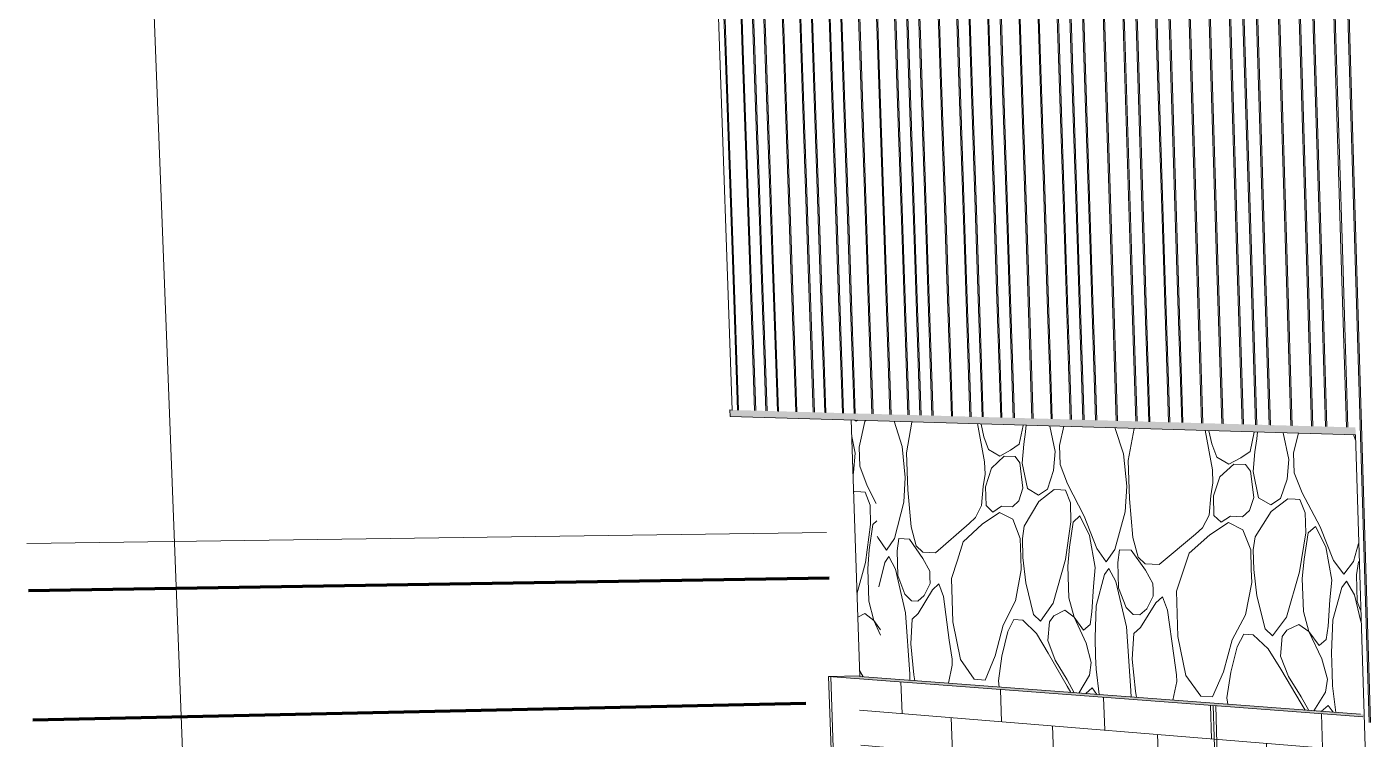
# Model space of a CAD drawing. Header units: inches. Extents: x 5690 to 5695, y -585 to 907.
# Drawn here: x 5692.5285 to 5692.659, y -584.2131 to -584.1436 of the extents above; entities that cross this region are included whole.
import ezdxf

# ---------------------------------------------------------------- set-up
doc = ezdxf.new("R2010")
doc.units = ezdxf.units.IN
doc.header["$MEASUREMENT"] = 0
for name, color, linetype, lineweight in [('A-CLNG', 13, 'Continuous', 13), ('A-DETL', 90, 'Continuous', 9), ('A-WALL-PATT-1', 111, 'Continuous', 9), ('C-TOPO', 7, 'Continuous', 9), ('C-TOPO-MAJR', 7, 'Continuous', 70), ('G-ANNO-SYMB-1', 111, 'Continuous', 9), ('I-WALL', 2, 'Continuous', 13), ('I-WALL-1', 2, 'Continuous', 9), ('S-FNDN', 32, 'Continuous', 13), ('S-FNDN-1', 32, 'Continuous', 9)]:
    doc.layers.add(name, color=color, linetype=linetype, lineweight=lineweight)

# ---------------------------------------------------------------- blocks, each defined once
blk = doc.blocks.new('FP_97-3D View 1 Copy 1 Copy 1')
at = {"layer": 'A-WALL-PATT-1'}
for p, q in [((-4883.85991, -584.144), (-4883.8606, -584.12163)), ((-4883.85978, -584.144), (-4883.86047, -584.12162)), ((-4883.85859, -584.14395), (-4883.85928, -584.12153)), ((-4883.85846, -584.14394), (-4883.85915, -584.12152)), ((-4883.85645, -584.14387), (-4883.85714, -584.12137)), ((-4883.85632, -584.14386), (-4883.85701, -584.12136)), ((-4883.85443, -584.14379), (-4883.85512, -584.12121)), ((-4883.8543, -584.14379), (-4883.85499, -584.1212)), ((-4883.85308, -584.14374), (-4883.85377, -584.12111)), ((-4883.85295, -584.14373), (-4883.85364, -584.1211)), ((-4883.85103, -584.14366), (-4883.85172, -584.12095)), ((-4883.8509, -584.14366), (-4883.85159, -584.12094)), ((-4883.84967, -584.14361), (-4883.85036, -584.12084)), ((-4883.84954, -584.1436), (-4883.85023, -584.12083)), ((-4883.87676, -584.14465), (-4883.87746, -584.12293)), ((-4883.87664, -584.14464), (-4883.87734, -584.12292)), ((-4883.87552, -584.1446), (-4883.87621, -584.12284)), ((-4883.8754, -584.14459), (-4883.87609, -584.12283)), ((-4883.8735, -584.14452), (-4883.8742, -584.12268)), ((-4883.87338, -584.14452), (-4883.87408, -584.12267)), ((-4883.87159, -584.14445), (-4883.87229, -584.12253)), ((-4883.87147, -584.14444), (-4883.87217, -584.12252)), ((-4883.87033, -584.1444), (-4883.87102, -584.12244)), ((-4883.8702, -584.14439), (-4883.8709, -584.12243)), ((-4883.8684, -584.14433), (-4883.86909, -584.12229)), ((-4883.86827, -584.14432), (-4883.86897, -584.12228)), ((-4883.86712, -584.14428), (-4883.86781, -584.12219)), ((-4883.86699, -584.14427), (-4883.86769, -584.12218)), ((-4883.86516, -584.1442), (-4883.86586, -584.12204)), ((-4883.86504, -584.1442), (-4883.86573, -584.12203)), ((-4883.8632, -584.14413), (-4883.86389, -584.12189)), ((-4883.86307, -584.14412), (-4883.86377, -584.12188)), ((-4883.86122, -584.14405), (-4883.86191, -584.12173)), ((-4883.86109, -584.14405), (-4883.86179, -584.12172)), ((-4883.89383, -584.1453), (-4883.89453, -584.12425)), ((-4883.89371, -584.14529), (-4883.89442, -584.12424)), ((-4883.89266, -584.14525), (-4883.89336, -584.12416)), ((-4883.89254, -584.14525), (-4883.89325, -584.12415)), ((-4883.89148, -584.14521), (-4883.89219, -584.12407)), ((-4883.89137, -584.1452), (-4883.89207, -584.12406)), ((-4883.88958, -584.14514), (-4883.89028, -584.12392)), ((-4883.88947, -584.14513), (-4883.89017, -584.12391)), ((-4883.88778, -584.14507), (-4883.88848, -584.12378)), ((-4883.88766, -584.14506), (-4883.88837, -584.12377)), ((-4883.88659, -584.14502), (-4883.88729, -584.12369)), ((-4883.88647, -584.14502), (-4883.88717, -584.12368)), ((-4883.88476, -584.14495), (-4883.88546, -584.12355)), ((-4883.88465, -584.14495), (-4883.88535, -584.12354)), ((-4883.88356, -584.14491), (-4883.88426, -584.12345)), ((-4883.88344, -584.1449), (-4883.88414, -584.12345)), ((-4883.88172, -584.14484), (-4883.88242, -584.12331)), ((-4883.8816, -584.14483), (-4883.8823, -584.1233)), ((-4883.87986, -584.14476), (-4883.88056, -584.12317)), ((-4883.87974, -584.14476), (-4883.88044, -584.12316)), ((-4883.878, -584.14469), (-4883.8787, -584.12303)), ((-4883.87788, -584.14469), (-4883.87858, -584.12302)), ((-4883.91045, -584.14594), (-4883.91116, -584.12553)), ((-4883.91035, -584.14593), (-4883.91105, -584.12552)), ((-4883.90879, -584.14587), (-4883.90949, -584.1254)), ((-4883.90868, -584.14587), (-4883.90938, -584.12539)), ((-4883.90768, -584.14583), (-4883.90839, -584.12531)), ((-4883.90757, -584.14583), (-4883.90828, -584.1253)), ((-4883.90657, -584.14579), (-4883.90728, -584.12523)), ((-4883.90646, -584.14578), (-4883.90717, -584.12522)), ((-4883.90477, -584.14572), (-4883.90548, -584.12509)), ((-4883.90466, -584.14571), (-4883.90537, -584.12508)), ((-4883.90307, -584.14565), (-4883.90377, -584.12496)), ((-4883.90296, -584.14565), (-4883.90366, -584.12495)), ((-4883.90194, -584.14561), (-4883.90264, -584.12487)), ((-4883.90183, -584.14561), (-4883.90253, -584.12486)), ((-4883.90022, -584.14554), (-4883.90092, -584.12474)), ((-4883.90011, -584.14554), (-4883.90081, -584.12473)), ((-4883.89908, -584.1455), (-4883.89978, -584.12465)), ((-4883.89897, -584.1455), (-4883.89967, -584.12464)), ((-4883.89734, -584.14543), (-4883.89804, -584.12452)), ((-4883.89723, -584.14543), (-4883.89793, -584.12451)), ((-4883.89559, -584.14537), (-4883.89629, -584.12438)), ((-4883.89548, -584.14536), (-4883.89618, -584.12437)), ((-4883.85374, -584.1663), (-4883.85443, -584.14379)), ((-4883.85443, -584.14379), (-4883.85443, -584.14379)), ((-4883.85361, -584.1663), (-4883.8543, -584.14379)), ((-4883.8543, -584.14379), (-4883.8543, -584.14379)), ((-4883.85239, -584.1663), (-4883.85308, -584.14374)), ((-4883.85308, -584.14374), (-4883.85308, -584.14374)), ((-4883.85226, -584.1663), (-4883.85295, -584.14373)), ((-4883.85295, -584.14373), (-4883.85295, -584.14373)), ((-4883.85035, -584.1663), (-4883.85103, -584.14366)), ((-4883.85103, -584.14366), (-4883.85103, -584.14366)), ((-4883.85021, -584.1663), (-4883.8509, -584.14366)), ((-4883.8509, -584.14366), (-4883.8509, -584.14366)), ((-4883.84899, -584.1663), (-4883.84967, -584.14361)), ((-4883.84967, -584.14361), (-4883.84967, -584.14361)), ((-4883.84886, -584.1663), (-4883.84954, -584.1436)), ((-4883.84954, -584.1436), (-4883.84954, -584.1436)), ((-4883.88888, -584.16629), (-4883.88958, -584.14514)), ((-4883.88958, -584.14514), (-4883.88958, -584.14514)), ((-4883.88877, -584.16629), (-4883.88947, -584.14513)), ((-4883.88947, -584.14513), (-4883.88947, -584.14513)), ((-4883.88708, -584.16629), (-4883.88778, -584.14507)), ((-4883.88778, -584.14507), (-4883.88778, -584.14507)), ((-4883.88697, -584.16629), (-4883.88766, -584.14506)), ((-4883.88766, -584.14506), (-4883.88766, -584.14506)), ((-4883.88589, -584.16629), (-4883.88659, -584.14502)), ((-4883.88659, -584.14502), (-4883.88659, -584.14502)), ((-4883.88577, -584.16629), (-4883.88647, -584.14502)), ((-4883.88647, -584.14502), (-4883.88647, -584.14502)), ((-4883.88407, -584.16629), (-4883.88476, -584.14495)), ((-4883.88476, -584.14495), (-4883.88476, -584.14495)), ((-4883.88395, -584.16629), (-4883.88465, -584.14495)), ((-4883.88465, -584.14495), (-4883.88465, -584.14495)), ((-4883.88286, -584.16629), (-4883.88356, -584.14491)), ((-4883.88356, -584.14491), (-4883.88356, -584.14491)), ((-4883.88274, -584.16629), (-4883.88344, -584.1449)), ((-4883.88344, -584.1449), (-4883.88344, -584.1449)), ((-4883.88102, -584.16629), (-4883.88172, -584.14484)), ((-4883.88172, -584.14484), (-4883.88172, -584.14484)), ((-4883.8809, -584.16629), (-4883.8816, -584.14483)), ((-4883.8816, -584.14483), (-4883.8816, -584.14483)), ((-4883.87917, -584.16629), (-4883.87986, -584.14476)), ((-4883.87986, -584.14476), (-4883.87986, -584.14476)), ((-4883.87905, -584.16629), (-4883.87974, -584.14476)), ((-4883.87974, -584.14476), (-4883.87974, -584.14476)), ((-4883.8773, -584.16629), (-4883.878, -584.14469)), ((-4883.878, -584.14469), (-4883.878, -584.14469)), ((-4883.87718, -584.16629), (-4883.87788, -584.14469)), ((-4883.87788, -584.14469), (-4883.87788, -584.14469)), ((-4883.87606, -584.16629), (-4883.87676, -584.14465)), ((-4883.87676, -584.14465), (-4883.87676, -584.14465)), ((-4883.87594, -584.16629), (-4883.87664, -584.14464)), ((-4883.87664, -584.14464), (-4883.87664, -584.14464)), ((-4883.87482, -584.16629), (-4883.87552, -584.1446)), ((-4883.87552, -584.1446), (-4883.87552, -584.1446)), ((-4883.8747, -584.16629), (-4883.8754, -584.14459)), ((-4883.8754, -584.14459), (-4883.8754, -584.14459)), ((-4883.87281, -584.16629), (-4883.8735, -584.14452)), ((-4883.8735, -584.14452), (-4883.8735, -584.14452)), ((-4883.87268, -584.16629), (-4883.87338, -584.14452)), ((-4883.87338, -584.14452), (-4883.87338, -584.14452)), ((-4883.8709, -584.1663), (-4883.87159, -584.14445)), ((-4883.87159, -584.14445), (-4883.87159, -584.14445)), ((-4883.87078, -584.1663), (-4883.87147, -584.14444)), ((-4883.87147, -584.14444), (-4883.87147, -584.14444)), ((-4883.86963, -584.1663), (-4883.87033, -584.1444)), ((-4883.87033, -584.1444), (-4883.87033, -584.1444)), ((-4883.86951, -584.1663), (-4883.8702, -584.14439)), ((-4883.8702, -584.14439), (-4883.8702, -584.14439)), ((-4883.8677, -584.1663), (-4883.8684, -584.14433)), ((-4883.8684, -584.14433), (-4883.8684, -584.14433)), ((-4883.86758, -584.1663), (-4883.86827, -584.14432)), ((-4883.86827, -584.14432), (-4883.86827, -584.14432)), ((-4883.86642, -584.1663), (-4883.86712, -584.14428)), ((-4883.86712, -584.14428), (-4883.86712, -584.14428)), ((-4883.8663, -584.1663), (-4883.86699, -584.14427)), ((-4883.86699, -584.14427), (-4883.86699, -584.14427)), ((-4883.86447, -584.1663), (-4883.86516, -584.1442)), ((-4883.86516, -584.1442), (-4883.86516, -584.1442)), ((-4883.86435, -584.1663), (-4883.86504, -584.1442)), ((-4883.86504, -584.1442), (-4883.86504, -584.1442)), ((-4883.86251, -584.1663), (-4883.8632, -584.14413)), ((-4883.8632, -584.14413), (-4883.8632, -584.14413)), ((-4883.86238, -584.1663), (-4883.86307, -584.14412)), ((-4883.86307, -584.14412), (-4883.86307, -584.14412)), ((-4883.86053, -584.1663), (-4883.86122, -584.14405)), ((-4883.86122, -584.14405), (-4883.86122, -584.14405)), ((-4883.8604, -584.1663), (-4883.86109, -584.14405)), ((-4883.86109, -584.14405), (-4883.86109, -584.14405)), ((-4883.85922, -584.1663), (-4883.85991, -584.144)), ((-4883.85991, -584.144), (-4883.85991, -584.144)), ((-4883.85909, -584.1663), (-4883.85978, -584.144)), ((-4883.85978, -584.144), (-4883.85978, -584.144)), ((-4883.8579, -584.1663), (-4883.85859, -584.14395)), ((-4883.85859, -584.14395), (-4883.85859, -584.14395)), ((-4883.85777, -584.1663), (-4883.85846, -584.14394)), ((-4883.85846, -584.14394), (-4883.85846, -584.14394)), ((-4883.85576, -584.1663), (-4883.85645, -584.14387)), ((-4883.85645, -584.14387), (-4883.85645, -584.14387)), ((-4883.85563, -584.1663), (-4883.85632, -584.14386)), ((-4883.85632, -584.14386), (-4883.85632, -584.14386)), ((-4883.90975, -584.16629), (-4883.91045, -584.14594)), ((-4883.91045, -584.14594), (-4883.91045, -584.14594)), ((-4883.90964, -584.16629), (-4883.91035, -584.14593)), ((-4883.91035, -584.14593), (-4883.91035, -584.14593)), ((-4883.90808, -584.16629), (-4883.90879, -584.14587)), ((-4883.90879, -584.14587), (-4883.90879, -584.14587)), ((-4883.90798, -584.16629), (-4883.90868, -584.14587)), ((-4883.90868, -584.14587), (-4883.90868, -584.14587)), ((-4883.90698, -584.16629), (-4883.90768, -584.14583)), ((-4883.90768, -584.14583), (-4883.90768, -584.14583)), ((-4883.90687, -584.16629), (-4883.90757, -584.14583)), ((-4883.90757, -584.14583), (-4883.90757, -584.14583)), ((-4883.90587, -584.16629), (-4883.90657, -584.14579)), ((-4883.90657, -584.14579), (-4883.90657, -584.14579)), ((-4883.90576, -584.16629), (-4883.90646, -584.14578)), ((-4883.90646, -584.14578), (-4883.90646, -584.14578)), ((-4883.90407, -584.16629), (-4883.90477, -584.14572)), ((-4883.90477, -584.14572), (-4883.90477, -584.14572)), ((-4883.90396, -584.16629), (-4883.90466, -584.14571)), ((-4883.90466, -584.14571), (-4883.90466, -584.14571)), ((-4883.90237, -584.16629), (-4883.90307, -584.14565)), ((-4883.90307, -584.14565), (-4883.90307, -584.14565)), ((-4883.90226, -584.16629), (-4883.90296, -584.14565)), ((-4883.90296, -584.14565), (-4883.90296, -584.14565)), ((-4883.90124, -584.16629), (-4883.90194, -584.14561)), ((-4883.90194, -584.14561), (-4883.90194, -584.14561)), ((-4883.90113, -584.16629), (-4883.90183, -584.14561)), ((-4883.90183, -584.14561), (-4883.90183, -584.14561)), ((-4883.89952, -584.16629), (-4883.90022, -584.14554)), ((-4883.90022, -584.14554), (-4883.90022, -584.14554)), ((-4883.89941, -584.16629), (-4883.90011, -584.14554)), ((-4883.90011, -584.14554), (-4883.90011, -584.14554)), ((-4883.89838, -584.16629), (-4883.89908, -584.1455)), ((-4883.89908, -584.1455), (-4883.89908, -584.1455)), ((-4883.89827, -584.16629), (-4883.89897, -584.1455)), ((-4883.89897, -584.1455), (-4883.89897, -584.1455)), ((-4883.89664, -584.16629), (-4883.89734, -584.14543)), ((-4883.89734, -584.14543), (-4883.89734, -584.14543)), ((-4883.89653, -584.16629), (-4883.89723, -584.14543)), ((-4883.89723, -584.14543), (-4883.89723, -584.14543)), ((-4883.89489, -584.16629), (-4883.89559, -584.14537)), ((-4883.89559, -584.14537), (-4883.89559, -584.14537)), ((-4883.89478, -584.16629), (-4883.89548, -584.14536)), ((-4883.89548, -584.14536), (-4883.89548, -584.14536)), ((-4883.89313, -584.16629), (-4883.89383, -584.1453)), ((-4883.89383, -584.1453), (-4883.89383, -584.1453)), ((-4883.89301, -584.16629), (-4883.89371, -584.14529)), ((-4883.89371, -584.14529), (-4883.89371, -584.14529)), ((-4883.89196, -584.16629), (-4883.89266, -584.14525)), ((-4883.89266, -584.14525), (-4883.89266, -584.14525)), ((-4883.89184, -584.16629), (-4883.89254, -584.14525)), ((-4883.89254, -584.14525), (-4883.89254, -584.14525)), ((-4883.89078, -584.16629), (-4883.89148, -584.14521)), ((-4883.89148, -584.14521), (-4883.89148, -584.14521)), ((-4883.89067, -584.16629), (-4883.89137, -584.1452)), ((-4883.89137, -584.1452), (-4883.89137, -584.1452)), ((-4883.90924, -584.18098), (-4883.90975, -584.16629)), ((-4883.90975, -584.16629), (-4883.90975, -584.16629)), ((-4883.90914, -584.18099), (-4883.90964, -584.16629)), ((-4883.90964, -584.16629), (-4883.90964, -584.16629)), ((-4883.90758, -584.18103), (-4883.90808, -584.16629)), ((-4883.90808, -584.16629), (-4883.90808, -584.16629)), ((-4883.90747, -584.18103), (-4883.90798, -584.16629)), ((-4883.90798, -584.16629), (-4883.90798, -584.16629)), ((-4883.90647, -584.18106), (-4883.90698, -584.16629)), ((-4883.90698, -584.16629), (-4883.90698, -584.16629)), ((-4883.90636, -584.18106), (-4883.90687, -584.16629)), ((-4883.90687, -584.16629), (-4883.90687, -584.16629)), ((-4883.90536, -584.18109), (-4883.90587, -584.16629)), ((-4883.90587, -584.16629), (-4883.90587, -584.16629)), ((-4883.90525, -584.1811), (-4883.90576, -584.16629)), ((-4883.90576, -584.16629), (-4883.90576, -584.16629)), ((-4883.90356, -584.18114), (-4883.90407, -584.16629)), ((-4883.90407, -584.16629), (-4883.90407, -584.16629)), ((-4883.90345, -584.18115), (-4883.90396, -584.16629)), ((-4883.90396, -584.16629), (-4883.90396, -584.16629)), ((-4883.90186, -584.18119), (-4883.90237, -584.16629)), ((-4883.90237, -584.16629), (-4883.90237, -584.16629)), ((-4883.90175, -584.18119), (-4883.90226, -584.16629)), ((-4883.90226, -584.16629), (-4883.90226, -584.16629)), ((-4883.90073, -584.18122), (-4883.90124, -584.16629)), ((-4883.90124, -584.16629), (-4883.90124, -584.16629)), ((-4883.90062, -584.18123), (-4883.90113, -584.16629)), ((-4883.90113, -584.16629), (-4883.90113, -584.16629)), ((-4883.89901, -584.18127), (-4883.89952, -584.16629)), ((-4883.89952, -584.16629), (-4883.89952, -584.16629)), ((-4883.8989, -584.18127), (-4883.89941, -584.16629)), ((-4883.89941, -584.16629), (-4883.89941, -584.16629)), ((-4883.89787, -584.1813), (-4883.89838, -584.16629)), ((-4883.89838, -584.16629), (-4883.89838, -584.16629)), ((-4883.89776, -584.18131), (-4883.89827, -584.16629)), ((-4883.89827, -584.16629), (-4883.89827, -584.16629)), ((-4883.89613, -584.18135), (-4883.89664, -584.16629)), ((-4883.89664, -584.16629), (-4883.89664, -584.16629)), ((-4883.89602, -584.18135), (-4883.89653, -584.16629)), ((-4883.89653, -584.16629), (-4883.89653, -584.16629)), ((-4883.89438, -584.1814), (-4883.89489, -584.16629)), ((-4883.89489, -584.16629), (-4883.89489, -584.16629)), ((-4883.89427, -584.1814), (-4883.89478, -584.16629)), ((-4883.89478, -584.16629), (-4883.89478, -584.16629)), ((-4883.89262, -584.18145), (-4883.89313, -584.16629)), ((-4883.89313, -584.16629), (-4883.89313, -584.16629)), ((-4883.89251, -584.18145), (-4883.89301, -584.16629)), ((-4883.89301, -584.16629), (-4883.89301, -584.16629)), ((-4883.89145, -584.18148), (-4883.89196, -584.16629)), ((-4883.89196, -584.16629), (-4883.89196, -584.16629)), ((-4883.89134, -584.18148), (-4883.89184, -584.16629)), ((-4883.89184, -584.16629), (-4883.89184, -584.16629)), ((-4883.89028, -584.18151), (-4883.89078, -584.16629)), ((-4883.89078, -584.16629), (-4883.89078, -584.16629)), ((-4883.89017, -584.18152), (-4883.89067, -584.16629)), ((-4883.89067, -584.16629), (-4883.89067, -584.16629)), ((-4883.88838, -584.18157), (-4883.88888, -584.16629)), ((-4883.88888, -584.16629), (-4883.88888, -584.16629)), ((-4883.88826, -584.18157), (-4883.88877, -584.16629)), ((-4883.88877, -584.16629), (-4883.88877, -584.16629)), ((-4883.88658, -584.18162), (-4883.88708, -584.16629)), ((-4883.88708, -584.16629), (-4883.88708, -584.16629)), ((-4883.88646, -584.18162), (-4883.88697, -584.16629)), ((-4883.88697, -584.16629), (-4883.88697, -584.16629)), ((-4883.88538, -584.18165), (-4883.88589, -584.16629)), ((-4883.88589, -584.16629), (-4883.88589, -584.16629)), ((-4883.88527, -584.18165), (-4883.88577, -584.16629)), ((-4883.88577, -584.16629), (-4883.88577, -584.16629)), ((-4883.88356, -584.1817), (-4883.88407, -584.16629)), ((-4883.88407, -584.16629), (-4883.88407, -584.16629)), ((-4883.88345, -584.18171), (-4883.88395, -584.16629)), ((-4883.88395, -584.16629), (-4883.88395, -584.16629)), ((-4883.88236, -584.18174), (-4883.88286, -584.16629)), ((-4883.88286, -584.16629), (-4883.88286, -584.16629)), ((-4883.88224, -584.18174), (-4883.88274, -584.16629)), ((-4883.88274, -584.16629), (-4883.88274, -584.16629)), ((-4883.88052, -584.18179), (-4883.88102, -584.16629)), ((-4883.88102, -584.16629), (-4883.88102, -584.16629)), ((-4883.8804, -584.18179), (-4883.8809, -584.16629)), ((-4883.8809, -584.16629), (-4883.8809, -584.16629)), ((-4883.87866, -584.18184), (-4883.87917, -584.16629)), ((-4883.87917, -584.16629), (-4883.87917, -584.16629)), ((-4883.87854, -584.18184), (-4883.87905, -584.16629)), ((-4883.87905, -584.16629), (-4883.87905, -584.16629)), ((-4883.8768, -584.18189), (-4883.8773, -584.16629)), ((-4883.8773, -584.16629), (-4883.8773, -584.16629)), ((-4883.87668, -584.18189), (-4883.87718, -584.16629)), ((-4883.87718, -584.16629), (-4883.87718, -584.16629)), ((-4883.87556, -584.18193), (-4883.87606, -584.16629)), ((-4883.87606, -584.16629), (-4883.87606, -584.16629)), ((-4883.87544, -584.18193), (-4883.87594, -584.16629)), ((-4883.87594, -584.16629), (-4883.87594, -584.16629)), ((-4883.87432, -584.18196), (-4883.87482, -584.16629)), ((-4883.87482, -584.16629), (-4883.87482, -584.16629)), ((-4883.8742, -584.18196), (-4883.8747, -584.16629)), ((-4883.8747, -584.16629), (-4883.8747, -584.16629)), ((-4883.8723, -584.18202), (-4883.87281, -584.16629)), ((-4883.87281, -584.16629), (-4883.87281, -584.16629)), ((-4883.87218, -584.18202), (-4883.87268, -584.16629)), ((-4883.87268, -584.16629), (-4883.87268, -584.16629)), ((-4883.8704, -584.18207), (-4883.8709, -584.1663)), ((-4883.8709, -584.1663), (-4883.8709, -584.1663)), ((-4883.87027, -584.18207), (-4883.87078, -584.1663)), ((-4883.87078, -584.1663), (-4883.87078, -584.1663)), ((-4883.86913, -584.18211), (-4883.86963, -584.1663)), ((-4883.86963, -584.1663), (-4883.86963, -584.1663)), ((-4883.86901, -584.18211), (-4883.86951, -584.1663)), ((-4883.86951, -584.1663), (-4883.86951, -584.1663)), ((-4883.8672, -584.18216), (-4883.8677, -584.1663)), ((-4883.8677, -584.1663), (-4883.8677, -584.1663)), ((-4883.86708, -584.18216), (-4883.86758, -584.1663)), ((-4883.86758, -584.1663), (-4883.86758, -584.1663)), ((-4883.86592, -584.1822), (-4883.86642, -584.1663)), ((-4883.86642, -584.1663), (-4883.86642, -584.1663)), ((-4883.8658, -584.1822), (-4883.8663, -584.1663)), ((-4883.8663, -584.1663), (-4883.8663, -584.1663)), ((-4883.86397, -584.18225), (-4883.86447, -584.1663)), ((-4883.86447, -584.1663), (-4883.86447, -584.1663)), ((-4883.86385, -584.18225), (-4883.86435, -584.1663)), ((-4883.86435, -584.1663), (-4883.86435, -584.1663)), ((-4883.86201, -584.1823), (-4883.86251, -584.1663)), ((-4883.86251, -584.1663), (-4883.86251, -584.1663)), ((-4883.86188, -584.18231), (-4883.86238, -584.1663)), ((-4883.86238, -584.1663), (-4883.86238, -584.1663)), ((-4883.86003, -584.18236), (-4883.86053, -584.1663)), ((-4883.86053, -584.1663), (-4883.86053, -584.1663)), ((-4883.8599, -584.18236), (-4883.8604, -584.1663)), ((-4883.8604, -584.1663), (-4883.8604, -584.1663)), ((-4883.85872, -584.1824), (-4883.85922, -584.1663)), ((-4883.85922, -584.1663), (-4883.85922, -584.1663)), ((-4883.85859, -584.1824), (-4883.85909, -584.1663)), ((-4883.85909, -584.1663), (-4883.85909, -584.1663)), ((-4883.8574, -584.18243), (-4883.8579, -584.1663)), ((-4883.8579, -584.1663), (-4883.8579, -584.1663)), ((-4883.85727, -584.18244), (-4883.85777, -584.1663)), ((-4883.85777, -584.1663), (-4883.85777, -584.1663)), ((-4883.85526, -584.18249), (-4883.85576, -584.1663)), ((-4883.85576, -584.1663), (-4883.85576, -584.1663)), ((-4883.85514, -584.1825), (-4883.85563, -584.1663)), ((-4883.85563, -584.1663), (-4883.85563, -584.1663)), ((-4883.85324, -584.18255), (-4883.85374, -584.1663)), ((-4883.85374, -584.1663), (-4883.85374, -584.1663)), ((-4883.85311, -584.18255), (-4883.85361, -584.1663)), ((-4883.85361, -584.1663), (-4883.85361, -584.1663)), ((-4883.8519, -584.18259), (-4883.85239, -584.1663)), ((-4883.85239, -584.1663), (-4883.85239, -584.1663)), ((-4883.85177, -584.18259), (-4883.85226, -584.1663)), ((-4883.85226, -584.1663), (-4883.85226, -584.1663)), ((-4883.84985, -584.18264), (-4883.85035, -584.1663)), ((-4883.85035, -584.1663), (-4883.85035, -584.1663)), ((-4883.84972, -584.18265), (-4883.85021, -584.1663)), ((-4883.85021, -584.1663), (-4883.85021, -584.1663)), ((-4883.8483, -584.18892), (-4883.84899, -584.1663)), ((-4883.84899, -584.1663), (-4883.84899, -584.1663)), ((-4883.84817, -584.18892), (-4883.84886, -584.1663)), ((-4883.84886, -584.1663), (-4883.84886, -584.1663)), ((-4883.84762, -584.21147), (-4883.8483, -584.18892)), ((-4883.8483, -584.18892), (-4883.8483, -584.18892)), ((-4883.84749, -584.21148), (-4883.84817, -584.18892)), ((-4883.84817, -584.18892), (-4883.84817, -584.18892))]:
    blk.add_line(p, q, dxfattribs=at)
blk = doc.blocks.new('FP_99-3D View 1 Copy 1 Copy 1')
at = {"layer": 'A-WALL-PATT-1'}
for p, q in [((-4883.8932, -584.2106), (-4883.8933, -584.20751)), ((-4883.88349, -584.21139), (-4883.8836, -584.20824)), ((-4883.87343, -584.21221), (-4883.87354, -584.20901)), ((-4883.89734, -584.21026), (-4883.84803, -584.21428)), ((-4883.863, -584.21306), (-4883.86311, -584.2098)), ((-4883.88827, -584.21447), (-4883.88839, -584.21099)), ((-4883.85218, -584.21394), (-4883.85228, -584.21062)), ((-4883.87839, -584.21534), (-4883.87851, -584.2118)), ((-4883.86815, -584.21624), (-4883.86827, -584.21263)), ((-4883.89723, -584.21369), (-4883.84792, -584.21801)), ((-4883.89058, -584.21772), (-4883.89069, -584.21426)), ((-4883.85753, -584.21717), (-4883.85764, -584.2135)), ((-4883.88078, -584.21864), (-4883.8809, -584.21512)), ((-4883.87063, -584.2196), (-4883.87075, -584.21601)), ((-4883.89711, -584.21711), (-4883.8478, -584.22175)), ((-4883.89523, -584.22071), (-4883.89534, -584.21728)), ((-4883.88561, -584.22167), (-4883.88572, -584.21818)), ((-4883.86011, -584.22059), (-4883.86022, -584.21693)), ((-4883.84919, -584.22162), (-4883.8493, -584.21789)), ((-4883.87564, -584.22267), (-4883.87575, -584.21912)), ((-4883.897, -584.22053), (-4883.84769, -584.22548)), ((-4883.86531, -584.22371), (-4883.86542, -584.22009)), ((-4883.88793, -584.2249), (-4883.88804, -584.22143)), ((-4883.85459, -584.22478), (-4883.8547, -584.2211)), ((-4883.87805, -584.22596), (-4883.87816, -584.22242)), ((-4883.89688, -584.22395), (-4883.84758, -584.22921)), ((-4883.89262, -584.22783), (-4883.89274, -584.22439)), ((-4883.86781, -584.22705), (-4883.86792, -584.22345)), ((-4883.85719, -584.22818), (-4883.8573, -584.22451)), ((-4883.88292, -584.22893), (-4883.88303, -584.22543)), ((-4883.87286, -584.23007), (-4883.87298, -584.2265)), ((-4883.89676, -584.22737), (-4883.84747, -584.23293)), ((-4883.89488, -584.23099), (-4883.895, -584.22757)), ((-4883.88526, -584.23214), (-4883.88538, -584.22865)), ((-4883.86243, -584.23124), (-4883.86255, -584.22761)), ((-4883.8753, -584.23333), (-4883.87541, -584.22978)), ((-4883.85162, -584.23246), (-4883.85173, -584.22876)), ((-4883.89665, -584.23078), (-4883.84735, -584.23666)), ((-4883.86496, -584.23456), (-4883.86508, -584.23094)), ((-4883.89, -584.23502), (-4883.89011, -584.23156)), ((-4883.85425, -584.23584), (-4883.85436, -584.23215)), ((-4883.88021, -584.23624), (-4883.88032, -584.23273)), ((-4883.89653, -584.2342), (-4883.84724, -584.24038)), ((-4883.89228, -584.23815), (-4883.89239, -584.23472)), ((-4883.87006, -584.23752), (-4883.87018, -584.23394)), ((-4883.88257, -584.23943), (-4883.88269, -584.23593)), ((-4883.85954, -584.23884), (-4883.85965, -584.23519)), ((-4883.89642, -584.23761), (-4883.84713, -584.2441)), ((-4883.87252, -584.24076), (-4883.87263, -584.23719)), ((-4883.84862, -584.24021), (-4883.84873, -584.23649)), ((-4883.88735, -584.24226), (-4883.88747, -584.23879)), ((-4883.86209, -584.24213), (-4883.86221, -584.2385)), ((-4883.87748, -584.24362), (-4883.87759, -584.24009)), ((-4883.85128, -584.24355), (-4883.85139, -584.23986)), ((-4883.8963, -584.24102), (-4883.84701, -584.24782)), ((-4883.86724, -584.24503), (-4883.86735, -584.24144)), ((-4883.88966, -584.24537), (-4883.88977, -584.24192)), ((-4883.85662, -584.24649), (-4883.85674, -584.24284)), ((-4883.87987, -584.24678), (-4883.87998, -584.24327)), ((-4883.89619, -584.24443), (-4883.8469, -584.25154)), ((-4883.89431, -584.2481), (-4883.89442, -584.24468)), ((-4883.86972, -584.24825), (-4883.86983, -584.24467)), ((-4883.88469, -584.24955), (-4883.8848, -584.24607)), ((-4883.8592, -584.24976), (-4883.85931, -584.24612)), ((-4883.89607, -584.24784), (-4883.84679, -584.25525)), ((-4883.87472, -584.25105), (-4883.87484, -584.24751)), ((-4883.84828, -584.25134), (-4883.8484, -584.24763)), ((-4883.88701, -584.25265), (-4883.88713, -584.24918)), ((-4883.86439, -584.2526), (-4883.86451, -584.249)), ((-4883.87713, -584.25419), (-4883.87725, -584.25067)), ((-4883.85368, -584.25422), (-4883.85379, -584.25054)), ((-4883.89596, -584.25124), (-4883.84668, -584.25897)), ((-4883.8917, -584.25532), (-4883.89182, -584.25189)), ((-4883.882, -584.2569), (-4883.88212, -584.25341)), ((-4883.8669, -584.2558), (-4883.86701, -584.25221)), ((-4883.89584, -584.25465), (-4883.84656, -584.26268)), ((-4883.85628, -584.25746), (-4883.8564, -584.25381)), ((-4883.89396, -584.25835), (-4883.89408, -584.25494)), ((-4883.87195, -584.25854), (-4883.87206, -584.25499)), ((-4883.88435, -584.25998), (-4883.88446, -584.2565)), ((-4883.86153, -584.26024), (-4883.86164, -584.25662)), ((-4883.89573, -584.25805), (-4883.84645, -584.26639)), ((-4883.87438, -584.26166), (-4883.8745, -584.25813)), ((-4883.85071, -584.262), (-4883.85083, -584.25832)), ((-4883.88908, -584.2626), (-4883.8892, -584.25916)), ((-4883.86405, -584.26341), (-4883.86417, -584.25981)), ((-4883.87929, -584.26431), (-4883.87941, -584.26081)), ((-4883.89561, -584.26145), (-4883.84634, -584.27009)), ((-4883.89136, -584.2656), (-4883.89148, -584.26218)), ((-4883.86915, -584.26609), (-4883.86927, -584.26253)), ((-4883.85334, -584.26522), (-4883.85345, -584.26155)), ((-4883.88166, -584.26736), (-4883.88177, -584.26388)), ((-4883.8955, -584.26485), (-4883.84623, -584.2738)), ((-4883.85863, -584.26794), (-4883.85875, -584.26431)), ((-4883.88644, -584.26993), (-4883.88655, -584.26648)), ((-4883.87161, -584.26919), (-4883.87172, -584.26564)), ((-4883.84772, -584.26985), (-4883.84783, -584.26615)), ((-4883.86119, -584.27108), (-4883.8613, -584.26747)), ((-4883.89539, -584.26825), (-4883.84612, -584.2775)), ((-4883.87656, -584.27178), (-4883.87668, -584.26827)), ((-4883.88874, -584.27291), (-4883.88885, -584.26948)), ((-4883.86633, -584.27371), (-4883.86644, -584.27013)), ((-4883.85038, -584.27305), (-4883.85049, -584.26937)), ((-4883.89527, -584.27164), (-4883.846, -584.2812)), ((-4883.87895, -584.27481), (-4883.87907, -584.27131)), ((-4883.89339, -584.27539), (-4883.8935, -584.27199)), ((-4883.85572, -584.2757), (-4883.85583, -584.27205)), ((-4883.88377, -584.27732), (-4883.88389, -584.27385)), ((-4883.86881, -584.27678), (-4883.86892, -584.27322)), ((-4883.89516, -584.27504), (-4883.84448, -584.28519)), ((-4883.8583, -584.27882), (-4883.85841, -584.27519)), ((-4883.8861, -584.28028), (-4883.88621, -584.27683)), ((-4883.87381, -584.27931), (-4883.87393, -584.27579)), ((-4883.86349, -584.28138), (-4883.8636, -584.27779)), ((-4883.84738, -584.28094), (-4883.8475, -584.27724)), ((-4883.89504, -584.27843), (-4883.84437, -584.28889)), ((-4883.89079, -584.2827), (-4883.8909, -584.27929)), ((-4883.87622, -584.28232), (-4883.87634, -584.27881)), ((-4883.85278, -584.28352), (-4883.85289, -584.27987)), ((-4883.89493, -584.28182), (-4883.84426, -584.2926)), ((-4883.88109, -584.28477), (-4883.8812, -584.28129)), ((-4883.86599, -584.28443), (-4883.8661, -584.28086)), ((-4883.89305, -584.2856), (-4883.89316, -584.2822)), ((-4883.87104, -584.2869), (-4883.87115, -584.28336)), ((-4883.85538, -584.28662), (-4883.85549, -584.28298)), ((-4883.88343, -584.2877), (-4883.88355, -584.28424)), ((-4883.89481, -584.28521), (-4883.84415, -584.2963)), ((-4883.86062, -584.28912), (-4883.86073, -584.28551)), ((-4883.88822, -584.2886), (-4883.88828, -584.28664)), ((-4883.87347, -584.28988), (-4883.87359, -584.28636)), ((-4883.86315, -584.29214), (-4883.86326, -584.28856)), ((-4883.84981, -584.29142), (-4883.84993, -584.28775)), ((-4883.87838, -584.29227), (-4883.8785, -584.28878)), ((-4883.86824, -584.29455), (-4883.86836, -584.291)), ((-4883.85244, -584.29448), (-4883.85255, -584.29083)), ((-4883.8823, -584.29139), (-4883.84403, -584.3)), ((-4883.88085, -584.29208), (-4883.88086, -584.29171)), ((-4883.85773, -584.29692), (-4883.85784, -584.2933)), ((-4883.87073, -584.29645), (-4883.87081, -584.29398)), ((-4883.86028, -584.29992), (-4883.8604, -584.29632)), ((-4883.84682, -584.29937), (-4883.84694, -584.29569)), ((-4883.84948, -584.30241), (-4883.84959, -584.29875)), ((-4883.86333, -584.29921), (-4883.84392, -584.3037)), ((-4883.85489, -584.30256), (-4883.85493, -584.30115))]:
    blk.add_line(p, q, dxfattribs=at)
blk = doc.blocks.new('FP_105-3D View 1 Copy 1 Copy 1')
at = {"layer": 'A-WALL-PATT-1'}
for p, q in [((-4883.89397, -584.18206), (-4883.89319, -584.18453)), ((-4883.89223, -584.18215), (-4883.89275, -584.18515)), ((-4883.89213, -584.18211), (-4883.89223, -584.18215)), ((-4883.88582, -584.18229), (-4883.88514, -584.18602)), ((-4883.88522, -584.18358), (-4883.88548, -584.18235)), ((-4883.88139, -584.18247), (-4883.88176, -584.1843)), ((-4883.88115, -584.18309), (-4883.8811, -584.18243)), ((-4883.87878, -584.18254), (-4883.87826, -584.18503)), ((-4883.87784, -584.18443), (-4883.8774, -584.18254)), ((-4883.87245, -584.18268), (-4883.87161, -584.18525)), ((-4883.87056, -584.18278), (-4883.87114, -584.1859)), ((-4883.87045, -584.18274), (-4883.87056, -584.18278)), ((-4883.86363, -584.18294), (-4883.86291, -584.18682)), ((-4883.88476, -584.18481), (-4883.88522, -584.18358)), ((-4883.88176, -584.1843), (-4883.88261, -584.18488)), ((-4883.88133, -584.18431), (-4883.88115, -584.18309)), ((-4883.86299, -584.18428), (-4883.86326, -584.183)), ((-4883.86249, -584.18556), (-4883.86299, -584.18428)), ((-4883.85884, -584.18313), (-4883.85925, -584.18503)), ((-4883.85878, -584.18505), (-4883.85858, -584.18377)), ((-4883.85858, -584.18377), (-4883.85852, -584.18309)), ((-4883.85601, -584.18321), (-4883.85546, -584.1858)), ((-4883.855, -584.18517), (-4883.85451, -584.18321)), ((-4883.84915, -584.18336), (-4883.84897, -584.1839)), ((-4883.89319, -584.18453), (-4883.89288, -584.18755)), ((-4883.89275, -584.18515), (-4883.89263, -584.18876)), ((-4883.88366, -584.18546), (-4883.88476, -584.18481)), ((-4883.88323, -584.18548), (-4883.88448, -584.18665)), ((-4883.88261, -584.18488), (-4883.88366, -584.18546)), ((-4883.88216, -584.18551), (-4883.88323, -584.18548)), ((-4883.8817, -584.18614), (-4883.88216, -584.18551)), ((-4883.88149, -584.18615), (-4883.88133, -584.18431)), ((-4883.87826, -584.18503), (-4883.87842, -584.18688)), ((-4883.87778, -584.18628), (-4883.87784, -584.18443)), ((-4883.87161, -584.18526), (-4883.87128, -584.18839)), ((-4883.86131, -584.18624), (-4883.86249, -584.18556)), ((-4883.85925, -584.18503), (-4883.86016, -584.18564)), ((-4883.85895, -584.18696), (-4883.85878, -584.18505)), ((-4883.85494, -584.1871), (-4883.855, -584.18517)), ((-4883.88514, -584.18602), (-4883.8851, -584.18724)), ((-4883.88448, -584.18665), (-4883.88506, -584.18846)), ((-4883.88141, -584.18861), (-4883.8817, -584.18614)), ((-4883.88097, -584.18863), (-4883.88149, -584.18615)), ((-4883.87842, -584.18688), (-4883.87901, -584.18871)), ((-4883.87706, -584.18817), (-4883.87778, -584.18628)), ((-4883.87114, -584.1859), (-4883.87102, -584.18965)), ((-4883.86291, -584.18682), (-4883.86287, -584.18809)), ((-4883.86084, -584.18625), (-4883.8622, -584.18748)), ((-4883.86016, -584.18564), (-4883.86131, -584.18624)), ((-4883.85968, -584.18629), (-4883.86084, -584.18625)), ((-4883.85919, -584.18695), (-4883.85968, -584.18629)), ((-4883.85546, -584.1858), (-4883.85563, -584.18772)), ((-4883.89288, -584.18755), (-4883.89301, -584.18995)), ((-4883.8851, -584.18724), (-4883.88528, -584.18845)), ((-4883.87542, -584.19133), (-4883.87706, -584.18817)), ((-4883.86287, -584.18809), (-4883.86306, -584.18935)), ((-4883.8622, -584.18748), (-4883.86283, -584.18936)), ((-4883.85887, -584.18952), (-4883.85919, -584.18695)), ((-4883.85841, -584.18954), (-4883.85895, -584.18696)), ((-4883.85563, -584.18772), (-4883.85628, -584.18962)), ((-4883.85417, -584.18906), (-4883.85494, -584.1871)), ((-4883.89263, -584.18876), (-4883.8923, -584.19238)), ((-4883.88528, -584.18845), (-4883.88543, -584.19028)), ((-4883.88506, -584.18846), (-4883.885, -584.19029)), ((-4883.8818, -584.18982), (-4883.88141, -584.18861)), ((-4883.87987, -584.18929), (-4883.88097, -584.18863)), ((-4883.87901, -584.18871), (-4883.87987, -584.18929)), ((-4883.87985, -584.1899), (-4883.87836, -584.18873)), ((-4883.8777, -584.18876), (-4883.87836, -584.18873)), ((-4883.87726, -584.18878), (-4883.8777, -584.18876)), ((-4883.87678, -584.19003), (-4883.87726, -584.18878)), ((-4883.87128, -584.18839), (-4883.87143, -584.19089)), ((-4883.86306, -584.18935), (-4883.86324, -584.19124)), ((-4883.86283, -584.18936), (-4883.86277, -584.19126)), ((-4883.8593, -584.19078), (-4883.85887, -584.18952)), ((-4883.8524, -584.19236), (-4883.85417, -584.18906)), ((-4883.89301, -584.18995), (-4883.89392, -584.1935)), ((-4883.88543, -584.19028), (-4883.88603, -584.19147)), ((-4883.885, -584.19029), (-4883.88434, -584.19093)), ((-4883.88434, -584.19093), (-4883.8835, -584.19036)), ((-4883.8835, -584.19036), (-4883.88243, -584.19041)), ((-4883.88243, -584.19041), (-4883.8818, -584.18982)), ((-4883.88129, -584.1923), (-4883.87985, -584.1899)), ((-4883.87672, -584.19189), (-4883.87678, -584.19003)), ((-4883.87102, -584.18965), (-4883.87067, -584.19342)), ((-4883.85998, -584.19138), (-4883.8593, -584.19078)), ((-4883.85721, -584.19022), (-4883.85841, -584.18954)), ((-4883.85628, -584.18962), (-4883.85721, -584.19022)), ((-4883.85719, -584.19087), (-4883.85557, -584.18965)), ((-4883.85486, -584.18968), (-4883.85557, -584.18965)), ((-4883.85439, -584.1897), (-4883.85486, -584.18968)), ((-4883.85387, -584.19101), (-4883.85439, -584.1897)), ((-4883.88665, -584.19204), (-4883.88993, -584.19491)), ((-4883.88722, -584.19384), (-4883.88537, -584.1921)), ((-4883.88603, -584.19147), (-4883.88665, -584.19204)), ((-4883.88537, -584.1921), (-4883.8837, -584.19096)), ((-4883.8837, -584.19096), (-4883.88239, -584.19163)), ((-4883.88239, -584.19163), (-4883.88168, -584.1935)), ((-4883.87672, -584.19189), (-4883.87726, -584.19557)), ((-4883.87686, -584.19436), (-4883.8765, -584.1919)), ((-4883.8765, -584.1919), (-4883.87586, -584.19131)), ((-4883.87586, -584.19131), (-4883.87491, -584.19321)), ((-4883.87421, -584.19449), (-4883.87542, -584.19133)), ((-4883.87143, -584.19089), (-4883.87243, -584.19458)), ((-4883.86324, -584.19124), (-4883.86389, -584.19248)), ((-4883.86318, -584.19314), (-4883.86136, -584.19196)), ((-4883.86277, -584.19126), (-4883.86206, -584.19193)), ((-4883.86206, -584.19193), (-4883.86115, -584.19133)), ((-4883.86136, -584.19196), (-4883.85995, -584.19266)), ((-4883.86115, -584.19133), (-4883.85998, -584.19138)), ((-4883.85876, -584.19335), (-4883.85719, -584.19087)), ((-4883.85381, -584.19294), (-4883.85387, -584.19101)), ((-4883.89557, -584.19342), (-4883.89562, -584.19329)), ((-4883.89471, -584.19466), (-4883.89557, -584.19342)), ((-4883.8923, -584.19238), (-4883.89183, -584.19421)), ((-4883.88146, -584.19351), (-4883.88129, -584.1923)), ((-4883.87491, -584.19322), (-4883.87437, -584.19634)), ((-4883.87067, -584.19342), (-4883.87016, -584.19532)), ((-4883.86456, -584.19308), (-4883.86811, -584.19605)), ((-4883.86519, -584.19494), (-4883.86318, -584.19314)), ((-4883.86389, -584.19248), (-4883.86456, -584.19308)), ((-4883.85995, -584.19266), (-4883.85918, -584.19461)), ((-4883.85895, -584.19462), (-4883.85876, -584.19335)), ((-4883.85381, -584.19294), (-4883.85441, -584.19677)), ((-4883.85397, -584.19551), (-4883.85357, -584.19295)), ((-4883.85357, -584.19295), (-4883.85288, -584.19234)), ((-4883.85288, -584.19234), (-4883.85186, -584.19432)), ((-4883.8511, -584.19565), (-4883.8524, -584.19236)), ((-4883.89392, -584.1935), (-4883.89471, -584.19466)), ((-4883.89368, -584.19471), (-4883.89351, -584.19352)), ((-4883.8936, -584.19711), (-4883.89368, -584.19471)), ((-4883.89351, -584.19352), (-4883.89247, -584.19357)), ((-4883.89247, -584.19357), (-4883.89116, -584.19545)), ((-4883.89183, -584.19421), (-4883.89118, -584.19484)), ((-4883.8878, -584.19563), (-4883.88722, -584.19384)), ((-4883.88168, -584.1935), (-4883.88162, -584.19534)), ((-4883.8814, -584.19536), (-4883.88146, -584.19351)), ((-4883.87702, -584.1962), (-4883.87686, -584.19436)), ((-4883.87328, -584.19578), (-4883.87421, -584.19449)), ((-4883.87243, -584.19458), (-4883.87328, -584.19578)), ((-4883.87216, -584.19584), (-4883.87198, -584.1946)), ((-4883.87198, -584.1946), (-4883.87086, -584.19466)), ((-4883.87086, -584.19466), (-4883.86945, -584.19661)), ((-4883.85918, -584.19461), (-4883.85913, -584.19652)), ((-4883.85889, -584.19653), (-4883.85895, -584.19462)), ((-4883.85186, -584.19432), (-4883.85128, -584.19758)), ((-4883.84867, -584.19399), (-4883.84917, -584.19575)), ((-4883.89488, -584.19585), (-4883.89546, -584.19821)), ((-4883.89448, -584.19527), (-4883.89488, -584.19585)), ((-4883.89382, -584.1965), (-4883.89448, -584.19527)), ((-4883.88993, -584.19491), (-4883.89118, -584.19484)), ((-4883.89116, -584.19545), (-4883.89049, -584.19669)), ((-4883.88837, -584.19741), (-4883.8878, -584.19563)), ((-4883.88162, -584.19534), (-4883.88158, -584.19657)), ((-4883.88111, -584.19782), (-4883.8814, -584.19535)), ((-4883.87726, -584.19557), (-4883.87844, -584.19982)), ((-4883.87208, -584.19833), (-4883.87216, -584.19584)), ((-4883.87016, -584.19532), (-4883.86947, -584.19598)), ((-4883.86811, -584.19605), (-4883.86947, -584.19598)), ((-4883.86581, -584.1968), (-4883.86519, -584.19494)), ((-4883.85415, -584.19742), (-4883.85397, -584.19551)), ((-4883.85009, -584.19699), (-4883.8511, -584.19565)), ((-4883.84917, -584.19575), (-4883.85009, -584.19699)), ((-4883.84888, -584.19706), (-4883.84868, -584.19577)), ((-4883.84868, -584.19577), (-4883.84861, -584.19577)), ((-4883.89285, -584.20075), (-4883.89382, -584.1965)), ((-4883.89291, -584.19895), (-4883.8936, -584.19711)), ((-4883.89049, -584.19669), (-4883.89047, -584.19729)), ((-4883.89047, -584.19729), (-4883.89045, -584.19789)), ((-4883.88158, -584.19657), (-4883.88213, -584.1996)), ((-4883.87692, -584.19929), (-4883.87702, -584.1962)), ((-4883.87437, -584.19634), (-4883.87453, -584.1982)), ((-4883.87346, -584.19701), (-4883.87425, -584.20007)), ((-4883.87304, -584.19642), (-4883.87346, -584.19701)), ((-4883.87233, -584.1977), (-4883.87304, -584.19642)), ((-4883.86945, -584.19661), (-4883.86873, -584.1979)), ((-4883.86644, -584.19865), (-4883.86581, -584.1968)), ((-4883.85913, -584.19652), (-4883.85909, -584.1978)), ((-4883.85858, -584.1991), (-4883.85889, -584.19653)), ((-4883.85441, -584.19677), (-4883.85569, -584.20118)), ((-4883.84881, -584.19966), (-4883.84888, -584.19706)), ((-4883.89161, -584.20083), (-4883.89023, -584.19851)), ((-4883.89045, -584.19789), (-4883.89104, -584.19906)), ((-4883.89022, -584.19851), (-4883.88962, -584.19794)), ((-4883.88962, -584.19794), (-4883.88916, -584.19918)), ((-4883.88823, -584.20165), (-4883.88837, -584.19741)), ((-4883.88111, -584.19782), (-4883.88036, -584.20093)), ((-4883.88036, -584.20093), (-4883.88111, -584.19782)), ((-4883.87453, -584.1982), (-4883.87468, -584.20067)), ((-4883.87129, -584.20212), (-4883.87233, -584.1977)), ((-4883.87135, -584.20025), (-4883.87208, -584.19833)), ((-4883.86873, -584.1979), (-4883.86871, -584.19853)), ((-4883.86871, -584.19853), (-4883.86869, -584.19915)), ((-4883.85909, -584.1978), (-4883.85969, -584.20095)), ((-4883.85405, -584.20064), (-4883.85415, -584.19742)), ((-4883.85128, -584.19758), (-4883.85146, -584.1995)), ((-4883.8503, -584.19828), (-4883.85116, -584.20146)), ((-4883.84983, -584.19766), (-4883.8503, -584.19828)), ((-4883.84907, -584.19899), (-4883.84983, -584.19766)), ((-4883.89227, -584.19959), (-4883.89291, -584.19895)), ((-4883.89165, -584.19963), (-4883.89227, -584.19959)), ((-4883.89104, -584.19906), (-4883.89165, -584.19963)), ((-4883.88916, -584.19918), (-4883.88859, -584.20344)), ((-4883.88213, -584.1996), (-4883.88334, -584.20196)), ((-4883.87968, -584.20159), (-4883.87844, -584.19982)), ((-4883.87642, -584.20118), (-4883.87692, -584.19929)), ((-4883.86995, -584.2022), (-4883.86844, -584.19979)), ((-4883.86869, -584.19915), (-4883.86933, -584.20037)), ((-4883.86844, -584.19979), (-4883.86778, -584.19921)), ((-4883.86778, -584.19921), (-4883.86729, -584.20049)), ((-4883.8663, -584.20306), (-4883.86644, -584.19865)), ((-4883.85858, -584.1991), (-4883.85777, -584.20234)), ((-4883.85777, -584.20234), (-4883.85858, -584.1991)), ((-4883.85146, -584.1995), (-4883.85162, -584.20207)), ((-4883.84844, -584.20162), (-4883.84907, -584.19899)), ((-4883.84847, -584.20051), (-4883.84881, -584.19966)), ((-4883.89245, -584.20676), (-4883.89285, -584.20075)), ((-4883.89221, -584.20139), (-4883.89161, -584.20083)), ((-4883.88036, -584.20093), (-4883.87968, -584.20159)), ((-4883.87881, -584.20164), (-4883.8784, -584.20105)), ((-4883.8784, -584.20105), (-4883.87732, -584.2005)), ((-4883.87732, -584.2005), (-4883.87642, -584.20118)), ((-4883.8755, -584.20247), (-4883.87642, -584.20118)), ((-4883.87642, -584.20118), (-4883.87524, -584.20372)), ((-4883.87468, -584.20067), (-4883.87486, -584.20189)), ((-4883.87425, -584.20007), (-4883.87437, -584.20316)), ((-4883.87066, -584.20091), (-4883.87135, -584.20025)), ((-4883.86999, -584.20095), (-4883.87066, -584.20091)), ((-4883.86933, -584.20037), (-4883.86999, -584.20095)), ((-4883.86729, -584.20049), (-4883.8667, -584.20492)), ((-4883.85969, -584.20095), (-4883.86101, -584.2034)), ((-4883.85705, -584.20302), (-4883.85569, -584.20119)), ((-4883.85351, -584.2026), (-4883.85405, -584.20064)), ((-4883.89234, -584.20378), (-4883.89221, -584.20139)), ((-4883.88748, -584.20533), (-4883.88823, -584.20165)), ((-4883.88334, -584.20196), (-4883.8841, -584.20496)), ((-4883.88289, -584.2026), (-4883.88228, -584.20142)), ((-4883.88228, -584.20142), (-4883.88142, -584.20148)), ((-4883.88142, -584.20148), (-4883.88008, -584.20279)), ((-4883.87897, -584.20347), (-4883.87881, -584.20164)), ((-4883.87486, -584.20189), (-4883.8755, -584.20247)), ((-4883.87087, -584.20837), (-4883.87129, -584.20211)), ((-4883.8706, -584.20279), (-4883.86995, -584.2022)), ((-4883.85777, -584.20234), (-4883.85705, -584.20302)), ((-4883.85611, -584.20308), (-4883.85565, -584.20247)), ((-4883.85565, -584.20247), (-4883.85449, -584.2019)), ((-4883.85449, -584.2019), (-4883.85351, -584.2026)), ((-4883.85162, -584.20207), (-4883.85182, -584.20335)), ((-4883.85116, -584.20146), (-4883.8513, -584.20467)), ((-4883.89203, -584.2068), (-4883.89234, -584.20378)), ((-4883.88859, -584.20344), (-4883.88832, -584.20527)), ((-4883.88345, -584.205), (-4883.88289, -584.2026)), ((-4883.88008, -584.20279), (-4883.87893, -584.20471)), ((-4883.87826, -584.20537), (-4883.87897, -584.20347)), ((-4883.87524, -584.20372), (-4883.87474, -584.20561)), ((-4883.87437, -584.20316), (-4883.87431, -584.20502)), ((-4883.87075, -584.20527), (-4883.8706, -584.20279)), ((-4883.8655, -584.20689), (-4883.8663, -584.20306)), ((-4883.86101, -584.2034), (-4883.86183, -584.20651)), ((-4883.86052, -584.20407), (-4883.85986, -584.20284)), ((-4883.85986, -584.20284), (-4883.85893, -584.2029)), ((-4883.85893, -584.2029), (-4883.85748, -584.20427)), ((-4883.85628, -584.20499), (-4883.85611, -584.20308)), ((-4883.85252, -584.20395), (-4883.85351, -584.2026)), ((-4883.85351, -584.2026), (-4883.85224, -584.20525)), ((-4883.85182, -584.20335), (-4883.85252, -584.20395)), ((-4883.8841, -584.20496), (-4883.88508, -584.20732)), ((-4883.8838, -584.20741), (-4883.88345, -584.205)), ((-4883.87893, -584.2047), (-4883.87708, -584.20791)), ((-4883.87431, -584.20502), (-4883.87427, -584.20626)), ((-4883.8667, -584.20492), (-4883.86641, -584.20682)), ((-4883.86114, -584.20656), (-4883.86052, -584.20407)), ((-4883.85748, -584.20427), (-4883.85624, -584.20627)), ((-4883.85551, -584.20696), (-4883.85628, -584.20499)), ((-4883.8513, -584.20467), (-4883.85124, -584.20661)), ((-4883.8883, -584.20587), (-4883.88866, -584.20764)), ((-4883.88832, -584.20527), (-4883.8883, -584.20587)), ((-4883.88615, -584.20724), (-4883.88748, -584.20533)), ((-4883.8771, -584.20729), (-4883.87826, -584.20537)), ((-4883.87474, -584.20561), (-4883.87492, -584.20684)), ((-4883.87427, -584.20626), (-4883.87398, -584.20874)), ((-4883.87042, -584.20841), (-4883.87075, -584.20527)), ((-4883.85624, -584.20627), (-4883.85425, -584.20961)), ((-4883.85224, -584.20526), (-4883.8517, -584.20722)), ((-4883.89243, -584.20735), (-4883.89245, -584.20677)), ((-4883.89194, -584.20739), (-4883.89203, -584.2068)), ((-4883.88508, -584.20732), (-4883.88615, -584.20724)), ((-4883.88371, -584.20801), (-4883.8838, -584.20741)), ((-4883.87641, -584.20856), (-4883.8771, -584.20729)), ((-4883.87492, -584.20684), (-4883.87595, -584.20859)), ((-4883.86639, -584.20745), (-4883.86678, -584.20928)), ((-4883.86641, -584.20682), (-4883.86639, -584.20745)), ((-4883.86406, -584.20888), (-4883.8655, -584.20689)), ((-4883.86183, -584.20651), (-4883.86291, -584.20896)), ((-4883.86152, -584.20907), (-4883.86114, -584.20656)), ((-4883.85427, -584.20897), (-4883.85551, -584.20696)), ((-4883.8517, -584.20722), (-4883.8519, -584.2085)), ((-4883.85124, -584.20661), (-4883.8512, -584.2079)), ((-4883.87708, -584.20791), (-4883.87674, -584.20853)), ((-4883.87528, -584.20864), (-4883.87466, -584.20809)), ((-4883.87466, -584.20809), (-4883.87421, -584.20872)), ((-4883.87085, -584.20898), (-4883.87087, -584.20837)), ((-4883.87033, -584.20902), (-4883.87042, -584.20841)), ((-4883.86291, -584.20896), (-4883.86406, -584.20888)), ((-4883.86143, -584.20969), (-4883.86152, -584.20907)), ((-4883.85353, -584.21028), (-4883.85427, -584.20897)), ((-4883.8519, -584.2085), (-4883.85303, -584.21032)), ((-4883.8512, -584.2079), (-4883.85089, -584.21048)), ((-4883.85425, -584.20961), (-4883.85388, -584.21026)), ((-4883.8523, -584.21038), (-4883.85162, -584.2098)), ((-4883.85162, -584.2098), (-4883.85114, -584.21046))]:
    blk.add_line(p, q, dxfattribs=at)
blk = doc.blocks.new('FP_106-3D View 1 Copy 1 Copy 1')
at = {"layer": 'A-WALL-PATT-1'}
for p, q in [((-4883.89767, -584.18207), (-4883.8978, -584.18195)), ((-4883.89754, -584.18195), (-4883.89767, -584.18207)), ((-4883.89737, -584.18458), (-4883.89681, -584.1821)), ((-4883.89681, -584.1821), (-4883.89677, -584.18198)), ((-4883.89811, -584.18354), (-4883.89777, -584.18519)), ((-4883.89777, -584.18519), (-4883.89792, -584.18706)), ((-4883.8973, -584.18646), (-4883.89737, -584.18458)), ((-4883.8966, -584.18836), (-4883.8973, -584.18646)), ((-4883.89792, -584.18706), (-4883.89798, -584.18725)), ((-4883.89793, -584.18898), (-4883.89786, -584.18893)), ((-4883.89722, -584.18896), (-4883.89786, -584.18893)), ((-4883.89679, -584.18898), (-4883.89722, -584.18896)), ((-4883.89632, -584.19025), (-4883.89679, -584.18898)), ((-4883.89573, -584.19009), (-4883.8966, -584.18836)), ((-4883.89626, -584.19213), (-4883.89632, -584.19025)), ((-4883.89626, -584.19213), (-4883.89677, -584.19585)), ((-4883.89604, -584.19214), (-4883.89567, -584.19178)), ((-4883.89639, -584.19462), (-4883.89604, -584.19214)), ((-4883.89654, -584.19648), (-4883.89639, -584.19462)), ((-4883.89677, -584.19584), (-4883.89759, -584.19893)), ((-4883.89643, -584.19961), (-4883.89654, -584.19648)), ((-4883.89594, -584.20151), (-4883.89643, -584.19961)), ((-4883.89751, -584.2012), (-4883.89682, -584.20083)), ((-4883.89682, -584.20083), (-4883.89594, -584.20151)), ((-4883.89531, -584.20242), (-4883.89594, -584.20151)), ((-4883.89594, -584.20151), (-4883.8953, -584.20294)), ((-4883.89699, -584.20701), (-4883.89734, -584.2064)), ((-4883.89732, -584.20697), (-4883.89731, -584.20698))]:
    blk.add_line(p, q, dxfattribs=at)

msp = doc.modelspace()

# ---------------------------------------------------------------- hatches: boundary and pattern name
at = {"layer": 'A-CLNG'}
msp.add_hatch(color=256, dxfattribs=at).paths.add_polyline_path([(5692.65816, -584.18338), (5692.65814, -584.18267), (5692.59713, -584.18096), (5692.59715, -584.1816), (5692.65814, -584.18337)], flags=0)
at = {"layer": 'S-FNDN'}
for points in [[(5692.60967, -584.2072), (5692.61196, -584.20715), (5692.60979, -584.20697), (5692.60979, -584.20691), (5692.60719, -584.20701), (5692.60902, -584.20715)], [(5692.65898, -584.21093), (5692.65895, -584.21069), (5692.61196, -584.20715), (5692.60967, -584.2072), (5692.65813, -584.21087)]]:
    msp.add_hatch(color=256, dxfattribs=at).paths.add_polyline_path(points, flags=0)

# ---------------------------------------------------------------- linework, layer by layer
at = {"layer": 'A-CLNG'}
for p, q in [((5692.59713, -584.18096), (5692.59734, -584.18097)), ((5692.59715, -584.1816), (5692.59713, -584.18096)), ((5692.65816, -584.18338), (5692.59715, -584.1816))]:
    msp.add_line(p, q, dxfattribs=at)
at = {"layer": 'A-DETL'}
for p, q in [((5692.60697, -584.20699), (5692.60959, -584.28434)), ((5692.64426, -584.20982), (5692.6471, -584.30064)), ((5692.64451, -584.20983), (5692.64735, -584.30074))]:
    msp.add_line(p, q, dxfattribs=at)
at = {"layer": 'C-TOPO'}
msp.add_line((5692.60653, -584.19293), (5692.52853, -584.19399), dxfattribs=at)
at = {"layer": 'C-TOPO-MAJR'}
for p, q in [((5692.60681, -584.19737), (5692.52869, -584.1986)), ((5692.60452, -584.2096), (5692.52912, -584.21124))]:
    msp.add_line(p, q, dxfattribs=at)
at = {"layer": 'G-ANNO-SYMB-1'}
msp.add_line((5692.53345, -583.94702), (5692.55304, -584.45712), dxfattribs=at)
at = {"layer": 'I-WALL'}
for p, q in [((5692.59348, -584.06929), (5692.59734, -584.18097)), ((5692.65816, -584.18338), (5692.66113, -584.28138))]:
    msp.add_line(p, q, dxfattribs=at)
at = {"layer": 'S-FNDN'}
for p, q in [((5692.6098, -584.20698), (5692.60895, -584.18194)), ((5692.60675, -584.20697), (5692.60983, -584.20691)), ((5692.60937, -584.2843), (5692.60675, -584.20697)), ((5692.65885, -584.21092), (5692.60675, -584.20697)), ((5692.6098, -584.20698), (5692.65862, -584.21066))]:
    msp.add_line(p, q, dxfattribs=at)

# ---------------------------------------------------------------- block references
at = {"layer": 'I-WALL-1'}
msp.add_blockref('FP_97-3D View 1 Copy 1 Copy 1', (10576.50711, 0), dxfattribs=at)
at = {"layer": 'S-FNDN-1'}
for name in ['FP_106-3D View 1 Copy 1 Copy 1', 'FP_105-3D View 1 Copy 1 Copy 1', 'FP_99-3D View 1 Copy 1 Copy 1']:
    msp.add_blockref(name, (10576.50711, 0), dxfattribs=at)

doc.saveas('drawing.dxf')
